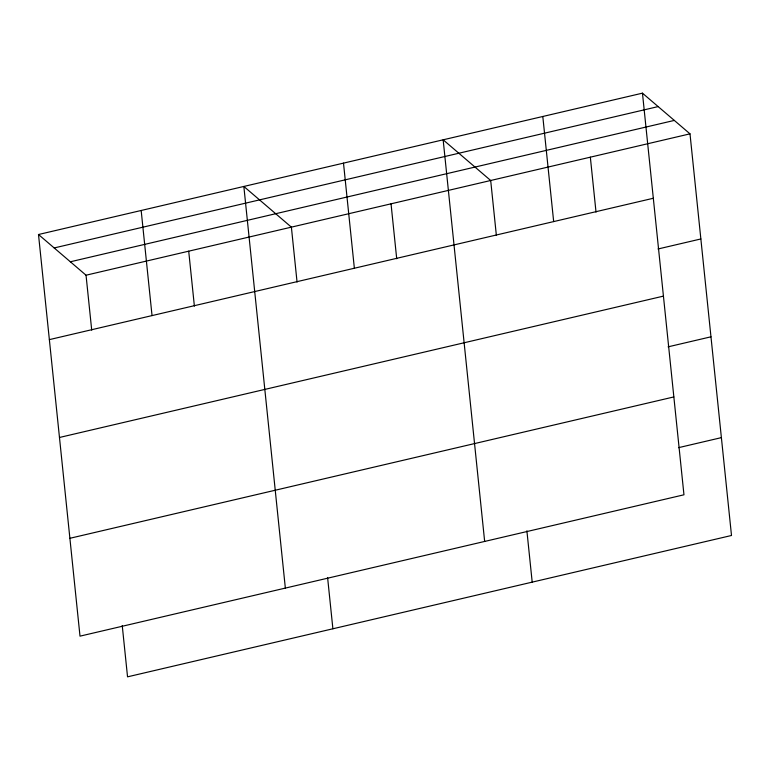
<?xml version="1.0" encoding="UTF-8"?>
<svg xmlns="http://www.w3.org/2000/svg" width="770" height="770" viewBox="0 0 770 770"><rect width="100%" height="100%" fill="white"/><g stroke="black" fill="none" stroke-linecap="round" stroke-linejoin="round"><path stroke-width="1.16" d="M642.459 93.16L683.962 494.792L80.003 636.155L38.5 234.513L642.459 93.16L689.997 133.845L731.5 535.487L127.541 676.84L122.237 625.529M54.189 247.95L658.148 106.587M70.349 261.781L674.308 120.418M38.5 234.513L86.038 275.208L689.997 133.845M49.367 339.628L653.316 198.265M657.984 248.989L700.854 238.96M59.473 437.476L663.432 296.123M668.091 346.847L710.97 336.808M69.897 538.297L673.846 396.935M678.514 447.668L721.384 437.63M590.34 157.176L596.019 212.116M542.802 116.482L553.668 221.587M496.371 235.437L490.692 180.498L443.154 139.803L484.657 541.435M526.892 530.819L532.195 582.13M391.035 203.819L396.714 258.768M343.497 163.134L354.364 268.239M297.056 282.089L291.387 227.15L243.849 186.456L285.352 588.087M327.587 577.471L332.89 628.782M188.708 251.174L194.387 306.123M141.17 210.489L152.037 315.594M86.038 275.208L91.717 330.147"/></g></svg>
